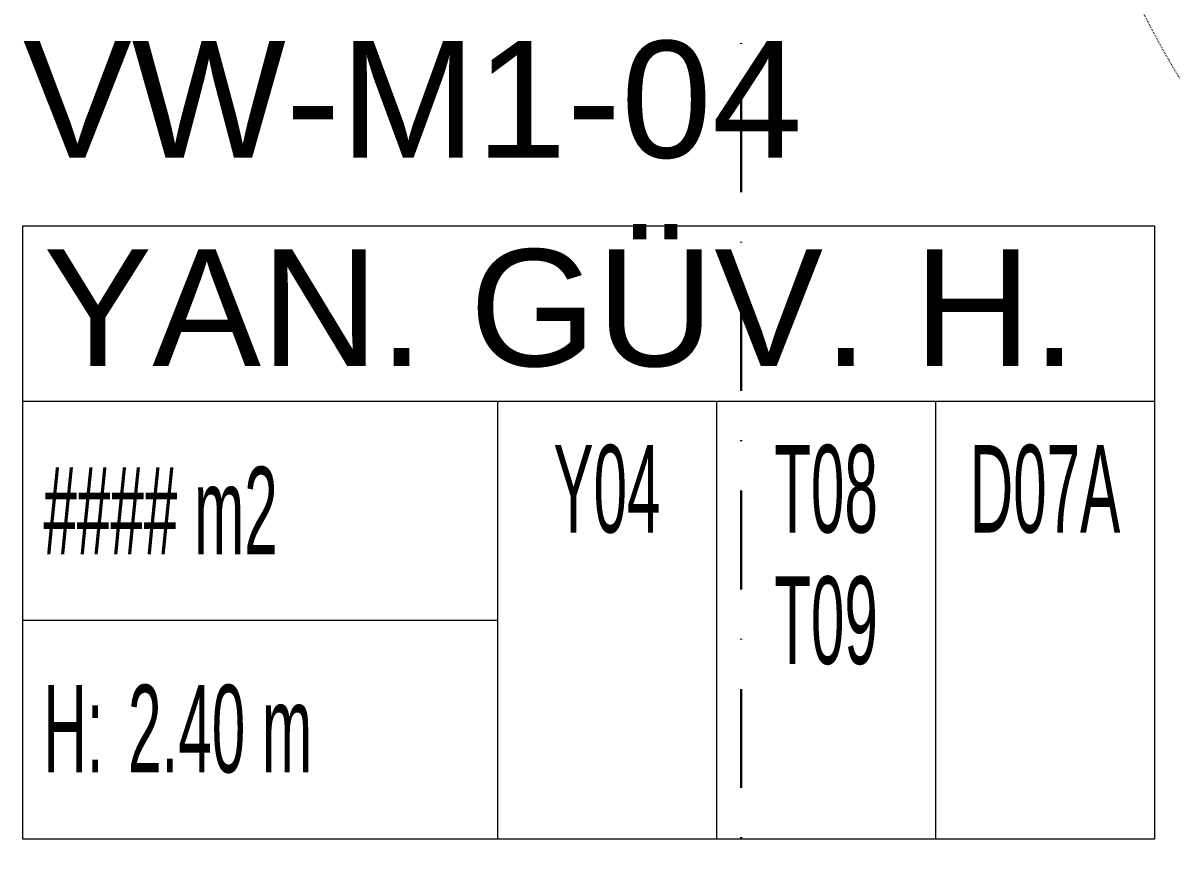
# Model space of a CAD drawing. Extents: x -3709 to 34975, y -230 to 8245.
# Drawn here: x 10401.8 to 10549.2, y 578 to 684.6 of the extents above; entities that cross this region are included whole.
import ezdxf
from ezdxf.enums import TextEntityAlignment as Align

# ---------------------------------------------------------------- set-up
doc = ezdxf.new("R2010")
doc.units = 0
doc.linetypes.add('DASHDOT', pattern=[25.4, 12.7, -6.35, 0, -6.35])
doc.linetypes.add('DOT2', pattern=[0.125, 0, -0.125])
doc.layers.get('0').update_dxf_attribs({"color": 9, "lineweight": 9})
for name, color, linetype, lineweight in [('07', 9, 'Continuous', 9), ('21_MAHAL', 9, 'Continuous', 9), ('E-KABLO', 7, 'Continuous', 30)]:
    doc.layers.add(name, color=color, linetype=linetype, lineweight=lineweight)
doc.styles.add('Arial', font='arial.ttf', dxfattribs={"height": 2.5})
doc.styles.add('MuuM_TEXT-STANDART', font='ARIALN.TTF')

# ---------------------------------------------------------------- blocks, each defined once
blk = doc.blocks.new('p-yng-01')
at = {"linetype": 'DOT2'}
blk.add_arc((2, -5.39), 115.41, 269.9997, 0.8132, dxfattribs=at)
blk = doc.blocks.new('0_roomno2')
blk.add_lwpolyline([(19.375, -10.5), (0, -10.5), (0, 0), (19.375, 0)], close=True)
for points in [[(0, -3), (19.375, -3)], [(8.125, -3), (8.125, -10.5)], [(11.875, -3), (11.875, -10.5)], [(15.625, -3), (15.625, -10.5)], [(0, -6.75), (8.125, -6.75)]]:
    blk.add_lwpolyline(points)
at = {"style": 'MuuM_TEXT-STANDART', "width": 0.6}
blk.add_text('H:', height=1.5, dxfattribs=at).set_placement((0.35, -8.608), align=Align.MIDDLE_LEFT)
at = {"style": 'Arial'}
blk.add_attdef('ODANO', (0, 1.17), '', height=2, dxfattribs=at)
blk.add_attdef('MEKANADI', text='', height=2, dxfattribs=at).set_placement((0.35, -3), align=Align.BOTTOM_LEFT)
at = {"style": 'MuuM_TEXT-STANDART', "width": 0.6}
for tag, p in [('YER01', (10, -4.5)), ('TAVAN01', (13.75, -4.5)), ('DUVAR01', (17.5, -4.5)), ('YER02', (10, -6.75)), ('TAVAN02', (13.75, -6.75)), ('DUVAR02', (17.5, -6.75)), ('YER03', (10, -9)), ('TAVAN03', (13.75, -9)), ('DUVAR03', (17.5, -9))]:
    blk.add_attdef(tag, text='', height=1.5, dxfattribs=at).set_placement(p, align=Align.MIDDLE_CENTER)
for tag, p in [('M2', (0.35, -4.875)), ('TEMIZTAVANYUKSEKLIGI', (1.8, -8.608))]:
    blk.add_attdef(tag, text='', height=1.5, dxfattribs=at).set_placement(p, align=Align.MIDDLE_LEFT)

msp = doc.modelspace()

# ---------------------------------------------------------------- linework, layer by layer
at = {"layer": 'E-KABLO', "color": 6, "linetype": 'DASHDOT'}
msp.add_line((10494.03, 535.32), (10494.03, 728.77), dxfattribs=at)

# ---------------------------------------------------------------- block references
at = {"layer": '07', "xscale": -1}
msp.add_blockref('p-yng-01', (10650.8, 743.08), dxfattribs=at)
at = {"layer": '21_MAHAL'}
ref = msp.add_blockref('0_roomno2', (10401.8, 658.49), dxfattribs=dict(at, xscale=7.5, yscale=7.5, zscale=7.5))
ref.add_attrib('ODANO', 'VW-M1-04', (10401.8, 667.26), dxfattribs={"layer": '0', "height": 15, "style": 'Arial'})
ref.add_attrib('MEKANADI', 'YAN. GÜV. H.', dxfattribs={"layer": '0', "height": 15, "style": 'Arial'}).set_placement((10404.43, 635.99), align=Align.BOTTOM_LEFT)
ref.add_attrib('M2', '#### m2', dxfattribs={"layer": '0', "height": 11.25, "style": 'MuuM_TEXT-STANDART', "width": 0.6}).set_placement((10404.43, 621.93), align=Align.MIDDLE_LEFT)
ref.add_attrib('TEMIZTAVANYUKSEKLIGI', '2.40 m', dxfattribs={"layer": '0', "height": 11.25, "style": 'MuuM_TEXT-STANDART', "width": 0.6}).set_placement((10415.3, 593.93), align=Align.MIDDLE_LEFT)
ref.add_attrib('YER01', 'Y04', dxfattribs={"layer": '0', "height": 11.25, "style": 'MuuM_TEXT-STANDART', "width": 0.6}).set_placement((10476.8, 624.74), align=Align.MIDDLE_CENTER)
ref.add_attrib('TAVAN01', 'T08', dxfattribs={"layer": '0', "height": 11.25, "style": 'MuuM_TEXT-STANDART', "width": 0.6}).set_placement((10504.93, 624.74), align=Align.MIDDLE_CENTER)
ref.add_attrib('DUVAR01', 'D07A', dxfattribs={"layer": '0', "height": 11.25, "style": 'MuuM_TEXT-STANDART', "width": 0.6}).set_placement((10533.05, 624.74), align=Align.MIDDLE_CENTER)
ref.add_attrib('TAVAN02', 'T09', dxfattribs={"layer": '0', "height": 11.25, "style": 'MuuM_TEXT-STANDART', "width": 0.6}).set_placement((10504.93, 607.86), align=Align.MIDDLE_CENTER)

doc.saveas('drawing.dxf')
